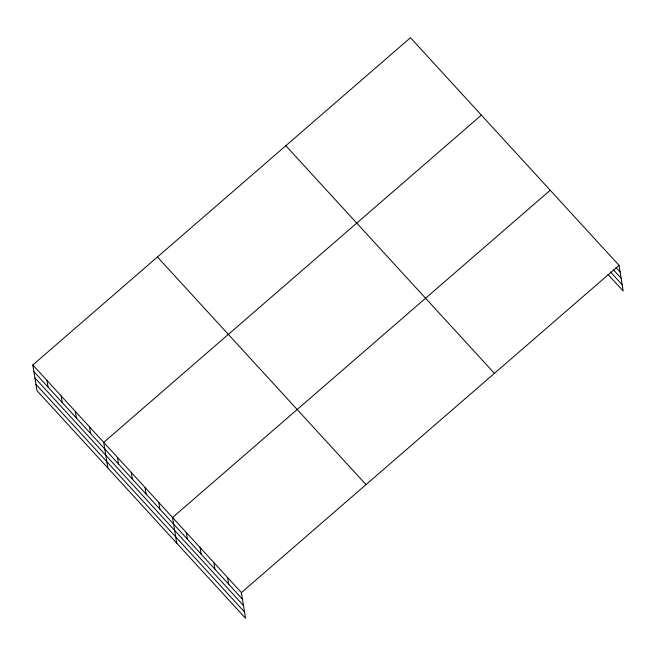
<?xml version="1.0" encoding="UTF-8"?>
<svg xmlns="http://www.w3.org/2000/svg" width="656" height="656" viewBox="0 0 656 656"><rect width="100%" height="100%" fill="white"/><g stroke="black" fill="none" stroke-linecap="round" stroke-linejoin="round"><path stroke-width="0.98" d="M32.8 364.982L241.392 592.622L245.549 618.28L36.957 390.64L32.8 364.982L410.451 37.72L619.043 265.36L623.2 291.018L608.055 274.487M481.373 115.12L103.722 442.382L107.879 468.031M550.212 190.24L172.553 517.502L176.71 543.16M241.392 592.622L619.043 265.36M615.984 267.476L620.117 271.986M613.565 270.001L621.134 278.267M610.482 271.969L622.183 284.737M285.827 145.722L494.419 373.362M157.424 256.988L366.015 484.628M33.874 371.608L242.466 599.248M34.891 377.881L243.483 605.529M35.941 384.359L244.524 611.999M227.624 577.6L228.698 584.225M213.856 562.577L214.93 569.195M200.088 547.555L201.162 554.172M186.32 532.524L187.395 539.15M158.785 502.48L159.859 509.097M145.025 487.457L146.091 494.075M131.257 472.427L132.323 479.052M117.49 457.404L118.564 464.03M89.536 426.9L90.61 433.526M75.35 411.419L76.424 418.044M61.172 395.945L62.238 402.563M46.986 380.464L48.06 387.081"/></g></svg>
